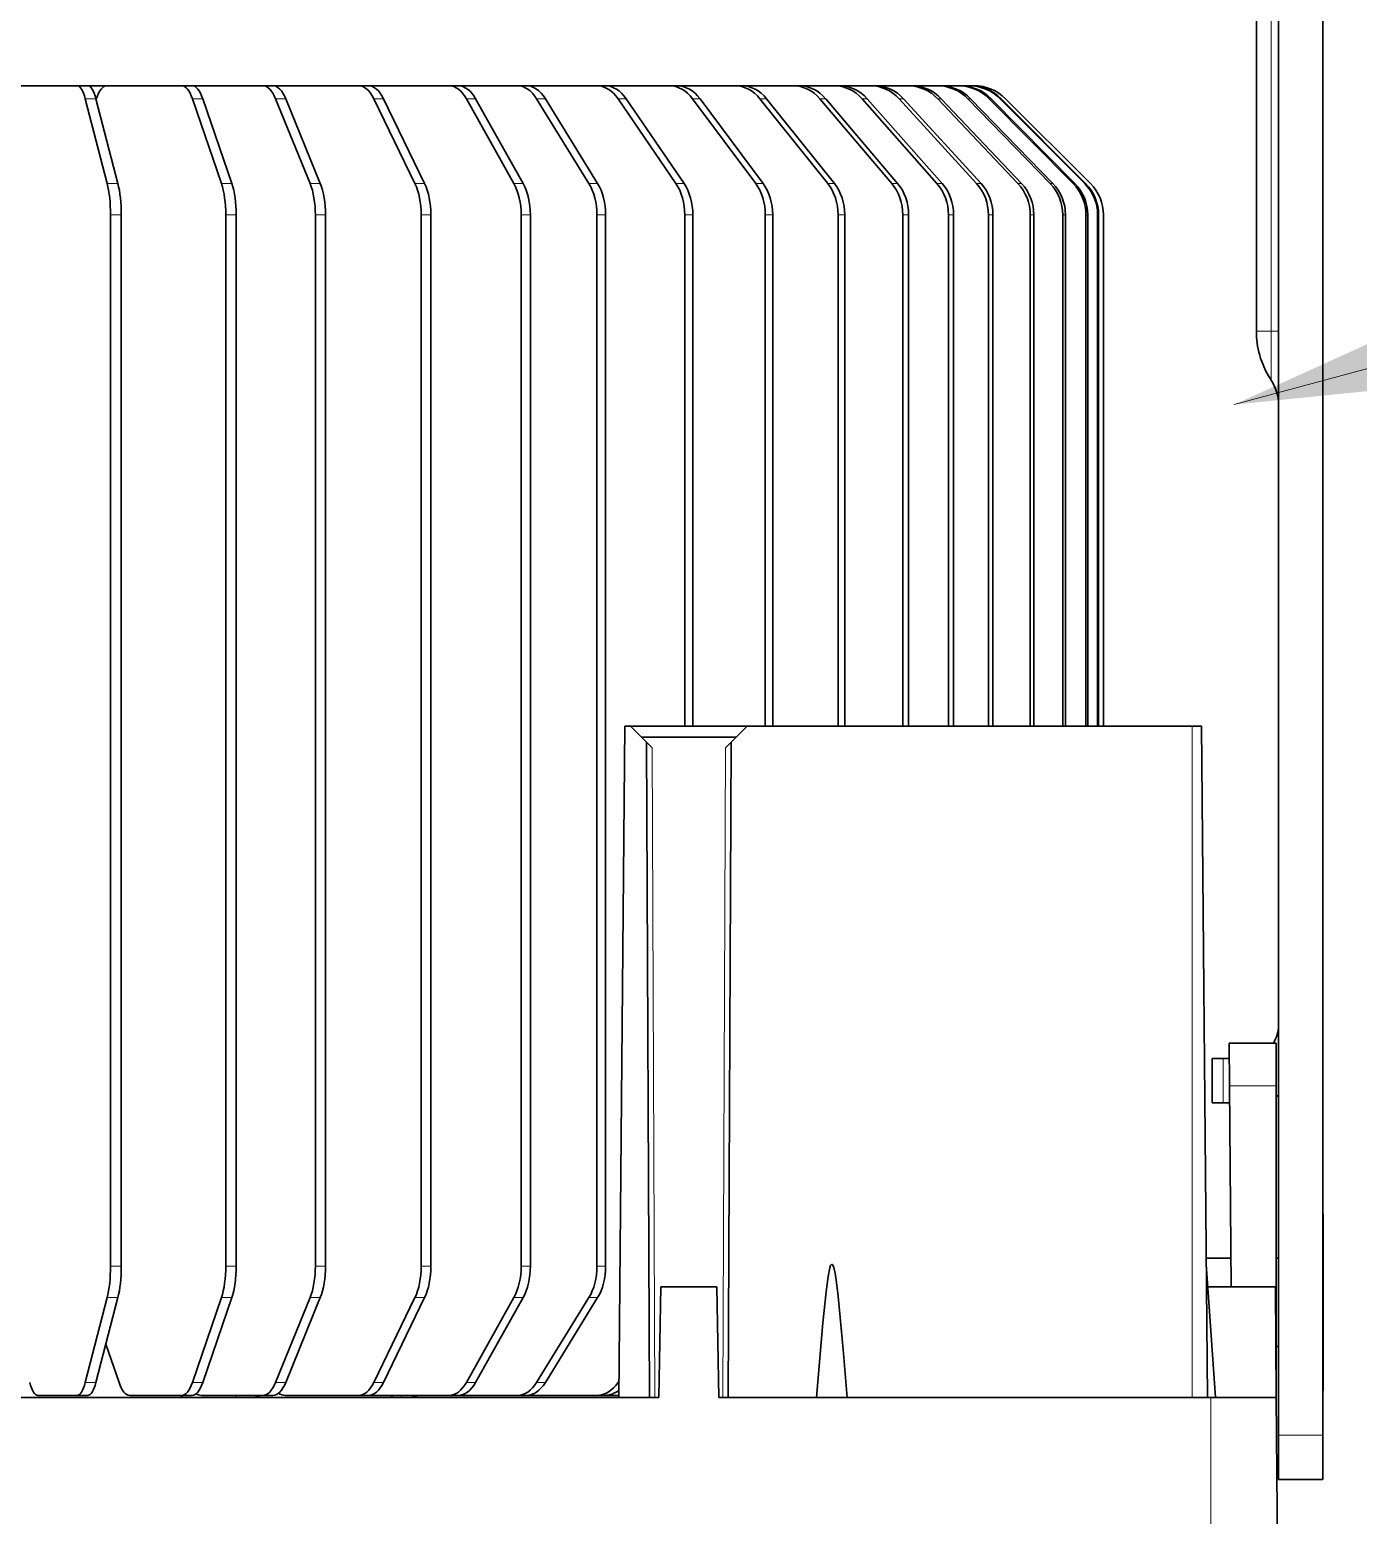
# Model space of a CAD drawing. Header units: inches. Extents: x -12478 to 399182, y -23212 to 525552.
# Drawn here: x 17660.2 to 17720.1, y -5706.5 to -5639.5 of the extents above; entities that cross this region are included whole.
import ezdxf

# ---------------------------------------------------------------- set-up
doc = ezdxf.new("R2010")
doc.units = ezdxf.units.IN
doc.header["$LTSCALE"] = 1000
doc.header["$MEASUREMENT"] = 0
doc.layers.add('CQ Light Elevation', color=4, linetype='Continuous')
doc.layers.add('CQ Lighting', color=5, linetype='Continuous', lineweight=0)
doc.layers.add('ID-NOTES', color=3, linetype='Continuous', lineweight=0)
doc.styles.add('ZZ-Dim All', font='romans.shx', dxfattribs={"width": 0.8})
doc.dimstyles.new('DIM 0200', dxfattribs={"dimscale": 200, "dimtxt": 1, "dimasz": 0.8, "dimexe": 0.5, "dimexo": 1, "dimgap": 0.4, "dimtad": 1, "dimdec": 0, "dimrnd": 10, "dimdsep": 46, "dimtxsty": 'ZZ-Dim All', "dimblk1": 'ARCHTICK', "dimblk2": 'ARCHTICK', "dimsah": 1, "dimcen": 1, "dimdle": 0.5, "dimclrd": 256, "dimclre": 256, "dimclrt": 256, "dimadec": 0, "dimazin": 2, "dimtfac": 1, "dimtdec": 0, "dimtix": 1, "dimtmove": 2, "dimatfit": 2, "dimfxl": 1, "dimfxlon": 1, "dimtolj": 1, "dimtzin": 0, "dimlwd": -1, "dimlwe": -1, "dimarcsym": 0})

# ---------------------------------------------------------------- blocks, each defined once
blk = doc.blocks.new('T.HC0E0.HQ12 side 2')
at = {"layer": 'CQ Lighting', "color": 1, "lineweight": 35}
for p, q in [((441923.405, 518956.297), (441923.405, 518875.918)), ((441925.405, 518956.297), (441925.405, 518875.918)), ((441926.405, 518925.746), (441926.405, 518956.297)), ((441933.305, 518930.99), (441933.305, 518907.918)), ((441933.522, 518930.99), (441933.522, 518907.918)), ((441933.566, 518907.918), (441933.566, 518930.99)), ((441934.014, 518930.99), (441934.014, 518907.918)), ((441934.092, 518907.918), (441934.092, 518930.99)), ((441935.013, 518930.99), (441935.013, 518907.918)), ((441935.134, 518907.918), (441935.134, 518930.99)), ((441936.442, 518930.99), (441936.442, 518907.918)), ((441936.604, 518907.918), (441936.604, 518930.99)), ((441938.286, 518930.99), (441938.286, 518907.918)), ((441938.49, 518907.918), (441938.49, 518930.99)), ((441940.06, 518930.99), (441940.06, 518907.918)), ((441940.294, 518907.918), (441940.294, 518930.99)), ((441942.089, 518930.99), (441942.089, 518907.918)), ((441942.354, 518907.918), (441942.354, 518930.99)), ((441944.969, 518930.99), (441944.969, 518907.918)), ((441945.27, 518907.918), (441945.27, 518930.99)), ((441948.22, 518930.99), (441948.22, 518907.918)), ((441948.555, 518907.918), (441948.555, 518930.99)), ((441951.822, 518930.99), (441951.822, 518907.918)), ((441952.188, 518907.918), (441952.188, 518930.99)), ((441955.758, 518930.99), (441955.758, 518883.546)), ((441956.152, 518883.546), (441956.152, 518930.99)), ((441959.154, 518930.99), (441959.154, 518883.546)), ((441959.569, 518883.546), (441959.569, 518930.99)), ((441963.639, 518930.99), (441963.639, 518883.546)), ((441964.076, 518883.546), (441964.076, 518930.99)), ((441968.394, 518930.99), (441968.394, 518883.546)), ((441968.851, 518883.546), (441968.851, 518930.99)), ((441972.422, 518930.99), (441972.422, 518883.546)), ((441972.892, 518883.546), (441972.892, 518930.99)), ((441977.608, 518930.99), (441977.608, 518883.546)), ((441978.091, 518883.546), (441978.091, 518930.99)), ((441928.881, 518907.918), (441928.616, 518877.618)), ((441929.305, 518907.918), (441949.368, 518907.918)), ((441954.892, 518907.918), (441955.156, 518877.618)), ((441950.225, 518877.618), (441950.096, 518907.19)), ((441953.784, 518877.618), (441953.913, 518907.19)), ((441925.505, 518877.618), (441925.004, 518820.205)), ((441950.655, 518877.618), (441928.455, 518877.618)), ((441983.839, 518877.618), (441953.355, 518877.618))]:
    blk.add_line(p, q, dxfattribs=at)
at = {"layer": 'CQ Lighting', "color": 1, "lineweight": 13}
for p, q in [((441925.738, 518956.297), (441925.738, 518925.746)), ((441929.305, 518907.918), (441929.305, 518877.618)), ((441950.475, 518877.618), (441950.347, 518906.939)), ((441953.534, 518877.618), (441953.662, 518906.939)), ((441928.455, 518877.618), (441928.455, 518820.205))]:
    blk.add_line(p, q, dxfattribs=at)
at = {"layer": 'CQ Lighting', "color": 1, "lineweight": 35, "ltscale": 0.004884}
blk.add_line((441939.329, 518936.818), (441939.133, 518936.818), dxfattribs=at)
at = {"layer": 'CQ Lighting', "color": 1, "lineweight": 35, "ltscale": 0.001089}
blk.add_line((441939.329, 518936.818), (441939.372, 518936.818), dxfattribs=at)
at = {"layer": 'CQ Lighting', "color": 1, "lineweight": 35, "ltscale": 0.009959}
blk.add_line((441939.77, 518936.818), (441939.372, 518936.818), dxfattribs=at)
at = {"layer": 'CQ Lighting', "color": 1, "lineweight": 35, "ltscale": 0.001956}
blk.add_line((441939.77, 518936.818), (441939.849, 518936.818), dxfattribs=at)
at = {"layer": 'CQ Lighting', "color": 1, "lineweight": 35, "ltscale": 0.020502}
blk.add_line((441940.669, 518936.818), (441939.849, 518936.818), dxfattribs=at)
at = {"layer": 'CQ Lighting', "color": 1, "lineweight": 35, "ltscale": 0.003023}
blk.add_line((441940.669, 518936.818), (441940.79, 518936.818), dxfattribs=at)
at = {"layer": 'CQ Lighting', "color": 1, "lineweight": 35, "ltscale": 0.029071}
blk.add_line((441941.953, 518936.818), (441940.79, 518936.818), dxfattribs=at)
at = {"layer": 'CQ Lighting', "color": 1, "lineweight": 35, "ltscale": 0.00407}
blk.add_line((441941.953, 518936.818), (441942.115, 518936.818), dxfattribs=at)
at = {"layer": 'CQ Lighting', "color": 1, "lineweight": 35, "ltscale": 0.037387}
blk.add_line((441943.611, 518936.818), (441942.115, 518936.818), dxfattribs=at)
at = {"layer": 'CQ Lighting', "color": 1, "lineweight": 35, "ltscale": 0.005084}
blk.add_line((441943.611, 518936.818), (441943.814, 518936.818), dxfattribs=at)
at = {"layer": 'CQ Lighting', "color": 1, "lineweight": 35, "ltscale": 0.034724}
blk.add_line((441945.203, 518936.818), (441943.814, 518936.818), dxfattribs=at)
at = {"layer": 'CQ Lighting', "color": 1, "lineweight": 35, "ltscale": 0.005869}
blk.add_line((441945.206, 518936.818), (441945.441, 518936.818), dxfattribs=at)
at = {"layer": 'CQ Lighting', "color": 1, "lineweight": 35, "ltscale": 0.039717}
blk.add_line((441947.029, 518936.818), (441945.441, 518936.818), dxfattribs=at)
at = {"layer": 'CQ Lighting', "color": 1, "lineweight": 35, "ltscale": 0.006624}
blk.add_line((441947.032, 518936.818), (441947.297, 518936.818), dxfattribs=at)
at = {"layer": 'CQ Lighting', "color": 1, "lineweight": 35, "ltscale": 0.058122}
blk.add_line((441949.622, 518936.818), (441947.297, 518936.818), dxfattribs=at)
at = {"layer": 'CQ Lighting', "color": 1, "lineweight": 35, "ltscale": 0.007523}
blk.add_line((441949.624, 518936.818), (441949.925, 518936.818), dxfattribs=at)
at = {"layer": 'CQ Lighting', "color": 1, "lineweight": 35, "ltscale": 0.065599}
blk.add_line((441952.549, 518936.818), (441949.925, 518936.818), dxfattribs=at)
at = {"layer": 'CQ Lighting', "color": 1, "lineweight": 35, "ltscale": 0.008363}
blk.add_line((441952.551, 518936.818), (441952.886, 518936.818), dxfattribs=at)
at = {"layer": 'CQ Lighting', "color": 1, "lineweight": 35, "ltscale": 0.072729}
blk.add_line((441955.795, 518936.818), (441952.886, 518936.818), dxfattribs=at)
at = {"layer": 'CQ Lighting', "color": 1, "lineweight": 35, "ltscale": 0.009142}
for p, q in [((441955.797, 518936.818), (441956.163, 518936.818)), ((441956.163, 518877.718), (441955.797, 518877.718))]:
    blk.add_line(p, q, dxfattribs=at)
at = {"layer": 'CQ Lighting', "color": 1, "lineweight": 35, "ltscale": 0.079536}
blk.add_line((441959.344, 518936.818), (441956.163, 518936.818), dxfattribs=at)
at = {"layer": 'CQ Lighting', "color": 1, "lineweight": 35, "ltscale": 0.009851}
for p, q in [((441959.346, 518936.818), (441959.74, 518936.818)), ((441959.74, 518877.718), (441959.346, 518877.718))]:
    blk.add_line(p, q, dxfattribs=at)
at = {"layer": 'CQ Lighting', "color": 1, "lineweight": 35, "ltscale": 0.066806}
blk.add_line((441962.412, 518936.818), (441959.74, 518936.818), dxfattribs=at)
at = {"layer": 'CQ Lighting', "color": 1, "lineweight": 35, "ltscale": 0.010362}
for p, q in [((441962.413, 518936.818), (441962.828, 518936.818)), ((441962.828, 518877.718), (441962.413, 518877.718))]:
    blk.add_line(p, q, dxfattribs=at)
at = {"layer": 'CQ Lighting', "color": 1, "lineweight": 35, "ltscale": 0.090892}
blk.add_line((441966.464, 518936.818), (441962.828, 518936.818), dxfattribs=at)
at = {"layer": 'CQ Lighting', "color": 1, "lineweight": 35, "ltscale": 0.010933}
for p, q in [((441966.465, 518936.818), (441966.902, 518936.818)), ((441966.902, 518877.718), (441966.465, 518877.718))]:
    blk.add_line(p, q, dxfattribs=at)
at = {"layer": 'CQ Lighting', "color": 1, "lineweight": 35, "ltscale": 0.096559}
blk.add_line((441970.764, 518936.818), (441966.902, 518936.818), dxfattribs=at)
at = {"layer": 'CQ Lighting', "color": 1, "lineweight": 35, "ltscale": 0.01142}
for p, q in [((441970.765, 518936.818), (441971.222, 518936.818)), ((441971.222, 518877.718), (441970.765, 518877.718))]:
    blk.add_line(p, q, dxfattribs=at)
at = {"layer": 'CQ Lighting', "color": 1, "lineweight": 35, "ltscale": 0.07982}
blk.add_line((441974.415, 518936.818), (441971.222, 518936.818), dxfattribs=at)
at = {"layer": 'CQ Lighting', "color": 1, "lineweight": 35, "ltscale": 0.011746}
for p, q in [((441974.415, 518936.818), (441974.885, 518936.818)), ((441974.885, 518877.718), (441974.415, 518877.718))]:
    blk.add_line(p, q, dxfattribs=at)
at = {"layer": 'CQ Lighting', "color": 1, "lineweight": 35, "ltscale": 0.084164}
blk.add_line((441978.252, 518936.818), (441974.885, 518936.818), dxfattribs=at)
at = {"layer": 'CQ Lighting', "color": 1, "lineweight": 35, "ltscale": 0.021606}
blk.add_line((441979.116, 518936.818), (441978.252, 518936.818), dxfattribs=at)
at = {"layer": 'CQ Lighting', "color": 1, "lineweight": 35, "ltscale": 0.012074}
for p, q in [((441979.116, 518936.818), (441979.599, 518936.818)), ((441979.599, 518877.718), (441979.116, 518877.718))]:
    blk.add_line(p, q, dxfattribs=at)
at = {"layer": 'CQ Lighting', "color": 1, "lineweight": 35, "ltscale": 0.06369}
blk.add_line((441982.147, 518936.818), (441979.599, 518936.818), dxfattribs=at)
at = {"layer": 'CQ Lighting', "color": 1, "lineweight": 35, "ltscale": 0.135354}
blk.add_line((441937.719, 518936.232), (441933.891, 518932.404), dxfattribs=at)
at = {"layer": 'CQ Lighting', "color": 1, "lineweight": 35, "ltscale": 0.135098}
for p, q in [((441937.92, 518936.232), (441934.106, 518932.404)), ((441937.963, 518936.232), (441934.149, 518932.404))]:
    blk.add_line(p, q, dxfattribs=at)
at = {"layer": 'CQ Lighting', "color": 1, "lineweight": 35, "ltscale": 0.134525}
for p, q in [((441938.374, 518936.232), (441934.592, 518932.404)), ((441938.452, 518936.232), (441934.671, 518932.404))]:
    blk.add_line(p, q, dxfattribs=at)
at = {"layer": 'CQ Lighting', "color": 1, "lineweight": 35, "ltscale": 0.133359}
blk.add_line((441939.297, 518936.232), (441935.582, 518932.404), dxfattribs=at)
at = {"layer": 'CQ Lighting', "color": 1, "lineweight": 35, "ltscale": 0.13336}
blk.add_line((441939.418, 518936.232), (441935.703, 518932.404), dxfattribs=at)
at = {"layer": 'CQ Lighting', "color": 1, "lineweight": 35, "ltscale": 0.13172}
for p, q in [((441940.615, 518936.232), (441936.996, 518932.404)), ((441940.778, 518936.232), (441937.158, 518932.404))]:
    blk.add_line(p, q, dxfattribs=at)
at = {"layer": 'CQ Lighting', "color": 1, "lineweight": 13, "ltscale": 0.001089}
for p, q in [((441937.92, 518936.232), (441937.963, 518936.232)), ((441934.106, 518932.404), (441934.149, 518932.404)), ((441933.522, 518930.99), (441933.566, 518930.99))]:
    blk.add_line(p, q, dxfattribs=at)
at = {"layer": 'CQ Lighting', "color": 1, "lineweight": 13, "ltscale": 0.001956}
for p, q in [((441938.374, 518936.232), (441938.452, 518936.232)), ((441934.592, 518932.404), (441934.671, 518932.404)), ((441934.014, 518930.99), (441934.092, 518930.99))]:
    blk.add_line(p, q, dxfattribs=at)
at = {"layer": 'CQ Lighting', "color": 1, "lineweight": 35, "ltscale": 0.129636}
for p, q in [((441942.319, 518936.232), (441938.821, 518932.404)), ((441942.522, 518936.232), (441939.025, 518932.404))]:
    blk.add_line(p, q, dxfattribs=at)
at = {"layer": 'CQ Lighting', "color": 1, "lineweight": 13, "ltscale": 0.003024}
for p, q in [((441939.297, 518936.232), (441939.418, 518936.232)), ((441935.013, 518930.99), (441935.134, 518930.99))]:
    blk.add_line(p, q, dxfattribs=at)
at = {"layer": 'CQ Lighting', "color": 1, "lineweight": 35, "ltscale": 0.12768}
for p, q in [((441943.957, 518936.232), (441940.577, 518932.404)), ((441944.192, 518936.232), (441940.812, 518932.404))]:
    blk.add_line(p, q, dxfattribs=at)
at = {"layer": 'CQ Lighting', "color": 1, "lineweight": 13, "ltscale": 0.00407}
for p, q in [((441940.615, 518936.232), (441940.778, 518936.232)), ((441936.996, 518932.404), (441937.158, 518932.404)), ((441936.442, 518930.99), (441936.604, 518930.99))]:
    blk.add_line(p, q, dxfattribs=at)
at = {"layer": 'CQ Lighting', "color": 1, "lineweight": 13, "ltscale": 0.005084}
for p, q in [((441942.319, 518936.232), (441942.522, 518936.232)), ((441938.821, 518932.404), (441939.025, 518932.404)), ((441938.286, 518930.99), (441938.49, 518930.99))]:
    blk.add_line(p, q, dxfattribs=at)
at = {"layer": 'CQ Lighting', "color": 1, "lineweight": 35, "ltscale": 0.125494}
for p, q in [((441945.832, 518936.232), (441942.586, 518932.404)), ((441946.097, 518936.232), (441942.851, 518932.404))]:
    blk.add_line(p, q, dxfattribs=at)
at = {"layer": 'CQ Lighting', "color": 1, "lineweight": 13, "ltscale": 0.005869}
for p, q in [((441943.957, 518936.232), (441944.192, 518936.232)), ((441940.577, 518932.404), (441940.812, 518932.404)), ((441940.06, 518930.99), (441940.294, 518930.99))]:
    blk.add_line(p, q, dxfattribs=at)
at = {"layer": 'CQ Lighting', "color": 1, "lineweight": 35, "ltscale": 0.122489}
for p, q in [((441948.495, 518936.232), (441945.437, 518932.404)), ((441948.796, 518936.232), (441945.738, 518932.404))]:
    blk.add_line(p, q, dxfattribs=at)
at = {"layer": 'CQ Lighting', "color": 1, "lineweight": 13, "ltscale": 0.006624}
for p, q in [((441945.832, 518936.232), (441946.097, 518936.232)), ((441942.586, 518932.404), (441942.851, 518932.404)), ((441942.089, 518930.99), (441942.354, 518930.99))]:
    blk.add_line(p, q, dxfattribs=at)
at = {"layer": 'CQ Lighting', "color": 1, "lineweight": 13, "ltscale": 0.007523}
for p, q in [((441948.495, 518936.232), (441948.796, 518936.232)), ((441945.437, 518932.404), (441945.738, 518932.404)), ((441944.969, 518930.99), (441945.27, 518930.99))]:
    blk.add_line(p, q, dxfattribs=at)
at = {"layer": 'CQ Lighting', "color": 1, "lineweight": 35, "ltscale": 0.119246}
for p, q in [((441951.5, 518936.232), (441948.655, 518932.404)), ((441951.835, 518936.232), (441948.99, 518932.404))]:
    blk.add_line(p, q, dxfattribs=at)
at = {"layer": 'CQ Lighting', "color": 1, "lineweight": 13, "ltscale": 0.008365}
for p, q in [((441951.5, 518936.232), (441951.835, 518936.232)), ((441948.655, 518932.404), (441948.99, 518932.404))]:
    blk.add_line(p, q, dxfattribs=at)
at = {"layer": 'CQ Lighting', "color": 1, "lineweight": 35, "ltscale": 0.11585}
blk.add_line((441954.833, 518936.232), (441952.222, 518932.404), dxfattribs=at)
at = {"layer": 'CQ Lighting', "color": 1, "lineweight": 35, "ltscale": 0.115851}
blk.add_line((441955.198, 518936.232), (441952.587, 518932.404), dxfattribs=at)
at = {"layer": 'CQ Lighting', "color": 1, "lineweight": 13, "ltscale": 0.009143}
blk.add_line((441954.833, 518936.232), (441955.198, 518936.232), dxfattribs=at)
at = {"layer": 'CQ Lighting', "color": 1, "lineweight": 35, "ltscale": 0.112395}
for p, q in [((441958.475, 518936.232), (441956.118, 518932.404)), ((441958.475, 518878.304), (441956.118, 518882.132))]:
    blk.add_line(p, q, dxfattribs=at)
at = {"layer": 'CQ Lighting', "color": 1, "lineweight": 35, "ltscale": 0.112396}
for p, q in [((441958.869, 518936.232), (441956.512, 518932.404)), ((441958.869, 518878.304), (441956.512, 518882.132))]:
    blk.add_line(p, q, dxfattribs=at)
at = {"layer": 'CQ Lighting', "color": 1, "lineweight": 13, "ltscale": 0.009851}
for p, q in [((441958.475, 518936.232), (441958.869, 518936.232)), ((441955.758, 518930.99), (441956.152, 518930.99)), ((441956.152, 518883.546), (441955.758, 518883.546)), ((441958.869, 518878.304), (441958.475, 518878.304))]:
    blk.add_line(p, q, dxfattribs=at)
at = {"layer": 'CQ Lighting', "color": 1, "lineweight": 35, "ltscale": 0.109659}
for p, q in [((441961.623, 518936.232), (441959.482, 518932.404)), ((441961.623, 518878.304), (441959.482, 518882.132))]:
    blk.add_line(p, q, dxfattribs=at)
at = {"layer": 'CQ Lighting', "color": 1, "lineweight": 35, "ltscale": 0.109658}
for p, q in [((441962.037, 518936.232), (441959.896, 518932.404)), ((441962.037, 518878.304), (441959.896, 518882.132))]:
    blk.add_line(p, q, dxfattribs=at)
at = {"layer": 'CQ Lighting', "color": 1, "lineweight": 13, "ltscale": 0.010362}
for p, q in [((441961.623, 518936.232), (441962.037, 518936.232)), ((441962.037, 518878.304), (441961.623, 518878.304))]:
    blk.add_line(p, q, dxfattribs=at)
at = {"layer": 'CQ Lighting', "color": 1, "lineweight": 35, "ltscale": 0.106366}
for p, q in [((441965.779, 518936.232), (441963.923, 518932.404)), ((441966.216, 518936.232), (441964.36, 518932.404)), ((441965.779, 518878.304), (441963.923, 518882.132)), ((441966.216, 518878.304), (441964.36, 518882.132))]:
    blk.add_line(p, q, dxfattribs=at)
at = {"layer": 'CQ Lighting', "color": 1, "lineweight": 13, "ltscale": 0.010933}
for p, q in [((441965.779, 518936.232), (441966.216, 518936.232)), ((441963.923, 518932.404), (441964.36, 518932.404)), ((441963.639, 518930.99), (441964.076, 518930.99)), ((441964.076, 518883.546), (441963.639, 518883.546)), ((441964.36, 518882.132), (441963.923, 518882.132)), ((441966.216, 518878.304), (441965.779, 518878.304))]:
    blk.add_line(p, q, dxfattribs=at)
at = {"layer": 'CQ Lighting', "color": 1, "lineweight": 35, "ltscale": 0.103325}
for p, q in [((441970.19, 518936.232), (441968.633, 518932.404)), ((441970.647, 518936.232), (441969.089, 518932.404)), ((441970.19, 518878.304), (441968.633, 518882.132)), ((441970.647, 518878.304), (441969.089, 518882.132))]:
    blk.add_line(p, q, dxfattribs=at)
at = {"layer": 'CQ Lighting', "color": 1, "lineweight": 13, "ltscale": 0.01142}
for p, q in [((441970.19, 518936.232), (441970.647, 518936.232)), ((441968.633, 518932.404), (441969.089, 518932.404)), ((441968.394, 518930.99), (441968.851, 518930.99)), ((441968.851, 518883.546), (441968.394, 518883.546)), ((441969.089, 518882.132), (441968.633, 518882.132)), ((441970.647, 518878.304), (441970.19, 518878.304))]:
    blk.add_line(p, q, dxfattribs=at)
at = {"layer": 'CQ Lighting', "color": 1, "lineweight": 35, "ltscale": 0.101154}
for p, q in [((441973.931, 518936.232), (441972.622, 518932.404)), ((441974.401, 518936.232), (441973.092, 518932.404)), ((441973.931, 518878.304), (441972.622, 518882.132)), ((441974.401, 518878.304), (441973.092, 518882.132))]:
    blk.add_line(p, q, dxfattribs=at)
at = {"layer": 'CQ Lighting', "color": 1, "lineweight": 13, "ltscale": 0.011746}
for p, q in [((441973.931, 518936.232), (441974.401, 518936.232)), ((441972.622, 518932.404), (441973.092, 518932.404)), ((441972.422, 518930.99), (441972.892, 518930.99)), ((441972.892, 518883.546), (441972.422, 518883.546)), ((441973.092, 518882.132), (441972.622, 518882.132)), ((441974.401, 518878.304), (441973.931, 518878.304))]:
    blk.add_line(p, q, dxfattribs=at)
at = {"layer": 'CQ Lighting', "color": 1, "lineweight": 35, "ltscale": 0.098864}
for p, q in [((441978.75, 518936.232), (441977.759, 518932.404)), ((441979.233, 518936.232), (441978.242, 518932.404)), ((441978.75, 518878.304), (441977.759, 518882.132)), ((441979.233, 518878.304), (441978.242, 518882.132))]:
    blk.add_line(p, q, dxfattribs=at)
at = {"layer": 'CQ Lighting', "color": 1, "lineweight": 35, "ltscale": 0.000658}
blk.add_line((441978.744, 518936.207), (441978.735, 518936.232), dxfattribs=at)
at = {"layer": 'CQ Lighting', "color": 1, "lineweight": 13, "ltscale": 0.012074}
for p, q in [((441978.75, 518936.232), (441979.233, 518936.232)), ((441977.759, 518932.404), (441978.242, 518932.404)), ((441977.608, 518930.99), (441978.091, 518930.99)), ((441978.091, 518883.546), (441977.608, 518883.546)), ((441978.242, 518882.132), (441977.759, 518882.132)), ((441979.233, 518878.304), (441978.75, 518878.304))]:
    blk.add_line(p, q, dxfattribs=at)
at = {"layer": 'CQ Lighting', "color": 1, "lineweight": 13, "ltscale": 0.003023}
blk.add_line((441935.582, 518932.404), (441935.703, 518932.404), dxfattribs=at)
at = {"layer": 'CQ Lighting', "color": 1, "lineweight": 13, "ltscale": 0.009142}
for p, q in [((441952.222, 518932.404), (441952.587, 518932.404)), ((441951.822, 518930.99), (441952.188, 518930.99))]:
    blk.add_line(p, q, dxfattribs=at)
at = {"layer": 'CQ Lighting', "color": 1, "lineweight": 13, "ltscale": 0.00985}
for p, q in [((441956.118, 518932.404), (441956.512, 518932.404)), ((441956.512, 518882.132), (441956.118, 518882.132))]:
    blk.add_line(p, q, dxfattribs=at)
at = {"layer": 'CQ Lighting', "color": 1, "lineweight": 13, "ltscale": 0.010364}
for p, q in [((441959.482, 518932.404), (441959.896, 518932.404)), ((441959.154, 518930.99), (441959.569, 518930.99)), ((441959.569, 518883.546), (441959.154, 518883.546)), ((441959.896, 518882.132), (441959.482, 518882.132))]:
    blk.add_line(p, q, dxfattribs=at)
at = {"layer": 'CQ Lighting', "color": 1, "lineweight": 13, "ltscale": 0.008363}
blk.add_line((441948.22, 518930.99), (441948.555, 518930.99), dxfattribs=at)
at = {"layer": 'CQ Lighting', "color": 1, "lineweight": 13, "ltscale": 0.008334}
blk.add_line((441925.405, 518925.746), (441925.738, 518925.746), dxfattribs=at)
at = {"layer": 'CQ Lighting', "color": 1, "lineweight": 13, "ltscale": 0.016666}
blk.add_line((441926.405, 518925.746), (441925.738, 518925.746), dxfattribs=at)
at = {"layer": 'CQ Lighting', "color": 1, "lineweight": 13, "ltscale": 0.055277}
blk.add_line((441925.738, 518923.535), (441925.738, 518925.746), dxfattribs=at)
at = {"layer": 'CQ Lighting', "color": 1, "lineweight": 35, "ltscale": 0.0106}
blk.add_line((441929.305, 518907.918), (441928.881, 518907.918), dxfattribs=at)
at = {"layer": 'CQ Lighting', "color": 1, "lineweight": 35, "ltscale": 0.025749}
for p, q in [((441949.368, 518907.918), (441950.096, 518907.19)), ((441954.642, 518907.918), (441953.913, 518907.19))]:
    blk.add_line(p, q, dxfattribs=at)
at = {"layer": 'CQ Lighting', "color": 1, "lineweight": 35, "ltscale": 0.13185}
blk.add_line((441954.642, 518907.918), (441949.368, 518907.918), dxfattribs=at)
at = {"layer": 'CQ Lighting', "color": 1, "lineweight": 35, "ltscale": 0.006256}
blk.add_line((441954.642, 518907.918), (441954.892, 518907.918), dxfattribs=at)
at = {"layer": 'CQ Lighting', "color": 1, "lineweight": 35, "ltscale": 0.106851}
blk.add_line((441949.868, 518907.418), (441954.142, 518907.418), dxfattribs=at)
at = {"layer": 'CQ Lighting', "color": 1, "lineweight": 35, "ltscale": 0.008878}
for p, q in [((441950.096, 518907.19), (441950.347, 518906.939)), ((441953.913, 518907.19), (441953.662, 518906.939))]:
    blk.add_line(p, q, dxfattribs=at)
at = {"layer": 'CQ Lighting', "color": 1, "lineweight": 35, "ltscale": 0.053267}
blk.add_line((441925.505, 518893.618), (441927.635, 518893.618), dxfattribs=at)
at = {"layer": 'CQ Lighting', "color": 1, "lineweight": 35, "ltscale": 0.048255}
blk.add_line((441925.505, 518891.688), (441925.505, 518893.618), dxfattribs=at)
at = {"layer": 'CQ Lighting', "color": 1, "lineweight": 35, "ltscale": 0.048257}
blk.add_line((441927.635, 518893.618), (441927.619, 518891.688), dxfattribs=at)
at = {"layer": 'CQ Lighting', "color": 1, "lineweight": 35, "ltscale": 0.006885}
blk.add_line((441927.905, 518892.918), (441927.629, 518892.918), dxfattribs=at)
at = {"layer": 'CQ Lighting', "color": 1, "lineweight": 35, "ltscale": 0.0125}
for p, q in [((441927.905, 518892.918), (441928.405, 518892.918)), ((441927.905, 518890.918), (441928.405, 518890.918))]:
    blk.add_line(p, q, dxfattribs=at)
at = {"layer": 'CQ Lighting', "color": 1, "lineweight": 13, "ltscale": 0.05}
for p, q in [((441927.905, 518892.918), (441927.905, 518890.918)), ((441925.405, 518875.918), (441923.405, 518875.918))]:
    blk.add_line(p, q, dxfattribs=at)
at = {"layer": 'CQ Lighting', "color": 1, "lineweight": 35, "ltscale": 0.05}
for p, q in [((441928.405, 518892.918), (441928.405, 518890.918)), ((441923.405, 518873.918), (441923.405, 518875.918)), ((441925.405, 518873.918), (441925.405, 518875.918)), ((441925.405, 518873.918), (441923.405, 518873.918))]:
    blk.add_line(p, q, dxfattribs=at)
at = {"layer": 'CQ Lighting', "color": 1, "lineweight": 13, "ltscale": 0.052846}
blk.add_line((441925.505, 518891.688), (441927.619, 518891.688), dxfattribs=at)
at = {"layer": 'CQ Lighting', "color": 1, "lineweight": 35, "ltscale": 0.30349}
blk.add_line((441925.505, 518891.688), (441925.505, 518879.548), dxfattribs=at)
at = {"layer": 'CQ Lighting', "color": 1, "lineweight": 35, "ltscale": 0.226753}
blk.add_line((441927.619, 518891.688), (441927.539, 518882.618), dxfattribs=at)
at = {"layer": 'CQ Lighting', "color": 1, "lineweight": 35, "ltscale": 0.007321}
blk.add_line((441927.612, 518890.918), (441927.905, 518890.918), dxfattribs=at)
at = {"layer": 'CQ Lighting', "color": 1, "lineweight": 35, "ltscale": 0.187758}
blk.add_line((441923.393, 518885.918), (441923.393, 518878.408), dxfattribs=at)
at = {"layer": 'CQ Lighting', "color": 1, "lineweight": 35, "ltscale": 0.000282}
for p, q in [((441923.405, 518885.918), (441923.393, 518885.918)), ((441923.405, 518877.918), (441923.393, 518877.918))]:
    blk.add_line(p, q, dxfattribs=at)
at = {"layer": 'CQ Lighting', "color": 1, "lineweight": 35, "ltscale": 0.002501}
for p, q in [((441925.505, 518883.918), (441925.405, 518883.918)), ((441925.505, 518879.918), (441925.405, 518879.918))]:
    blk.add_line(p, q, dxfattribs=at)
at = {"layer": 'CQ Lighting', "color": 1, "lineweight": 35, "ltscale": 0.028011}
blk.add_line((441928.671, 518883.918), (441927.551, 518883.918), dxfattribs=at)
at = {"layer": 'CQ Lighting', "color": 1, "lineweight": 35, "ltscale": 0.150785}
blk.add_line((441928.669, 518883.635), (441928.248, 518877.618), dxfattribs=at)
at = {"layer": 'CQ Lighting', "color": 1, "lineweight": 35, "ltscale": 0.125005}
blk.add_line((441925.505, 518877.618), (441925.548, 518882.618), dxfattribs=at)
at = {"layer": 'CQ Lighting', "color": 1, "lineweight": 35, "ltscale": 0.076233}
blk.add_line((441925.548, 518882.618), (441928.598, 518882.618), dxfattribs=at)
at = {"layer": 'CQ Lighting', "color": 1, "lineweight": 35, "ltscale": 0.125019}
for p, q in [((441950.655, 518877.618), (441950.742, 518882.618)), ((441953.355, 518877.618), (441953.267, 518882.618))]:
    blk.add_line(p, q, dxfattribs=at)
at = {"layer": 'CQ Lighting', "color": 1, "lineweight": 35, "ltscale": 0.063136}
blk.add_line((441950.742, 518882.618), (441953.267, 518882.618), dxfattribs=at)
at = {"layer": 'CQ Lighting', "color": 1, "lineweight": 13, "ltscale": 0.00042}
blk.add_line((441925.505, 518879.548), (441925.522, 518879.548), dxfattribs=at)
at = {"layer": 'CQ Lighting', "color": 1, "lineweight": 35, "ltscale": 0.048248}
blk.add_line((441925.505, 518877.618), (441925.505, 518879.548), dxfattribs=at)
at = {"layer": 'CQ Lighting', "color": 1, "lineweight": 35, "ltscale": 0.045779}
blk.add_line((441978.302, 518880.036), (441977.709, 518878.304), dxfattribs=at)
at = {"layer": 'CQ Lighting', "color": 1, "lineweight": 35, "ltscale": 0.012242}
blk.add_line((441923.393, 518878.408), (441923.393, 518877.918), dxfattribs=at)
at = {"layer": 'CQ Lighting', "color": 1, "lineweight": 35, "ltscale": 0.002155}
blk.add_line((441955.198, 518878.304), (441955.15, 518878.375), dxfattribs=at)
at = {"layer": 'CQ Lighting', "color": 1, "lineweight": 13, "ltscale": 0.001199}
blk.add_line((441955.198, 518878.304), (441955.15, 518878.304), dxfattribs=at)
at = {"layer": 'CQ Lighting', "color": 1, "lineweight": 35, "ltscale": 0.07375}
blk.add_line((441928.455, 518877.618), (441925.505, 518877.618), dxfattribs=at)
at = {"layer": 'CQ Lighting', "color": 1, "lineweight": 35, "ltscale": 0.070398}
blk.add_line((441957.971, 518877.718), (441955.155, 518877.718), dxfattribs=at)
at = {"layer": 'CQ Lighting', "color": 1, "lineweight": 35, "ltscale": 0.005872}
blk.add_line((441955.39, 518877.718), (441955.155, 518877.718), dxfattribs=at)
at = {"layer": 'CQ Lighting', "color": 1, "lineweight": 35, "ltscale": 0.116675}
blk.add_line((441960.83, 518877.718), (441956.163, 518877.718), dxfattribs=at)
at = {"layer": 'CQ Lighting', "color": 1, "lineweight": 35, "ltscale": 0.105327}
blk.add_line((441963.953, 518877.718), (441959.74, 518877.718), dxfattribs=at)
at = {"layer": 'CQ Lighting', "color": 1, "lineweight": 35, "ltscale": 0.095667}
blk.add_line((441966.655, 518877.718), (441962.828, 518877.718), dxfattribs=at)
at = {"layer": 'CQ Lighting', "color": 1, "lineweight": 35, "ltscale": 0.007167}
blk.add_line((441964.236, 518877.618), (441964.505, 518877.718), dxfattribs=at)
at = {"layer": 'CQ Lighting', "color": 1, "lineweight": 13, "ltscale": 0.008029}
blk.add_line((441965.559, 518877.718), (441965.254, 518877.618), dxfattribs=at)
at = {"layer": 'CQ Lighting', "color": 1, "lineweight": 35, "ltscale": 0.082941}
blk.add_line((441970.22, 518877.718), (441966.902, 518877.718), dxfattribs=at)
at = {"layer": 'CQ Lighting', "color": 1, "lineweight": 13, "ltscale": 0.013636}
blk.add_line((441971.733, 518877.618), (441971.197, 518877.718), dxfattribs=at)
at = {"layer": 'CQ Lighting', "color": 1, "lineweight": 35, "ltscale": 0.069585}
blk.add_line((441974.005, 518877.718), (441971.222, 518877.718), dxfattribs=at)
at = {"layer": 'CQ Lighting', "color": 1, "lineweight": 35, "ltscale": 0.058513}
blk.add_line((441977.225, 518877.718), (441974.885, 518877.718), dxfattribs=at)
at = {"layer": 'CQ Lighting', "color": 1, "lineweight": 35, "ltscale": 0.044278}
blk.add_line((441981.37, 518877.718), (441979.599, 518877.718), dxfattribs=at)
at = {"layer": 'CQ Lighting', "color": 1, "lineweight": 35}
blk.add_lwpolyline([(441946.241, 518877.618), (441945.959, 518880.993), (441945.817, 518882.386), (441945.723, 518883.087), (441945.645, 518883.47), (441945.608, 518883.578), (441945.585, 518883.616), (441945.569, 518883.631), (441945.549, 518883.634), (441945.538, 518883.629), (441945.528, 518883.621), (441945.509, 518883.593), (441945.47, 518883.491), (441945.411, 518883.233), (441945.347, 518882.82), (441945.27, 518882.191), (441945.045, 518879.796), (441944.869, 518877.618)], dxfattribs=at)
for centre, radius, start, end in [((441939.133, 518934.818), 2, 90, 135), ((441935.305, 518930.99), 2, 135, 180), ((441922.405, 518925.746), 4, 344.20881, 0), ((441922.405, 518925.746), 4, 326.44269, 339.90495), ((441922.405, 518925.746), 4, 339.90162, 344.20209), ((441927.405, 518922.43), 2, 146.44268, 180), ((441926.905, 518894.418), 1.5, 180, 212.23081), ((441926.905, 518894.418), 3.5, 244.62298, 246.42175)]:
    blk.add_arc(centre, radius, start, end, dxfattribs=at)
at = {"layer": 'CQ Lighting', "color": 1, "lineweight": 13}
for centre, radius, start, end in [((441965.858, 518877.348), 0.935, 156.66804, 163.19546), ((441973.746, 518876.381), 1.83, 133.05934, 137.46753), ((441970.325, 518858.999), 19.217, 75.66359, 76.92123)]:
    blk.add_arc(centre, radius, start, end, dxfattribs=at)
at = {"layer": 'CQ Lighting', "color": 1, "lineweight": 35}
for centre, major_axis, ratio, start_param, end_param in [((441939.329, 518934.818), (0, 2), 0.996195, 6.283185, 7.068583), ((441939.372, 518934.818), (0, 2), 0.996195, 6.283185, 7.068583), ((441939.77, 518934.818), (0, 2), 0.987688, 6.283185, 7.068583), ((441939.849, 518934.818), (0, 2), 0.987688, 6.283185, 7.068583), ((441940.669, 518934.818), (0, 2), 0.970296, 6.283185, 7.068583), ((441940.79, 518934.818), (0, 2), 0.970296, 6.283185, 7.068583), ((441941.953, 518934.818), (0, 2), 0.945519, 6.283185, 7.068583), ((441942.115, 518934.818), (0, 2), 0.945519, 6.283185, 7.068583), ((441943.611, 518934.818), (0, 2), 0.913545, 6.283185, 7.068583), ((441943.814, 518934.818), (0, 2), 0.913545, 6.283185, 7.068583), ((441945.206, 518934.818), (0, 2), 0.882948, 6.283185, 7.068583), ((441945.441, 518934.818), (0, 2), 0.882948, 6.283185, 7.068583), ((441947.032, 518934.818), (0, 2), 0.848048, 6.283185, 7.068583), ((441947.297, 518934.818), (0, 2), 0.848048, 6.283185, 7.068583), ((441949.624, 518934.818), (0, 2), 0.798636, 6.283185, 7.068583), ((441949.925, 518934.818), (0, 2), 0.798636, 6.283185, 7.068583), ((441952.551, 518934.818), (0, 2), 0.743145, 6.283185, 7.068583), ((441952.886, 518934.818), (0, 2), 0.743145, 6.283185, 7.068583), ((441955.797, 518934.818), (0, 2), 0.681998, 6.283185, 7.068583), ((441956.163, 518934.818), (0, 2), 0.681998, 6.283185, 7.068583), ((441959.346, 518934.818), (0, 2), 0.615661, 6.283185, 7.068583), ((441959.74, 518934.818), (0, 2), 0.615661, 6.283185, 7.068583), ((441962.413, 518934.818), (0, 2), 0.559193, 6.283185, 7.068583), ((441962.828, 518934.818), (0, 2), 0.559193, 6.283185, 7.068583), ((441966.465, 518934.818), (0, 2), 0.48481, 6.283185, 7.068583), ((441966.902, 518934.818), (0, 2), 0.48481, 6.283185, 7.068583), ((441970.765, 518934.818), (0, 2), 0.406737, 6.283185, 7.068583), ((441971.222, 518934.818), (0, 2), 0.406737, 6.283185, 7.068583), ((441974.415, 518934.818), (0, 2), 0.34202, 6.283185, 7.068583), ((441974.885, 518934.818), (0, 2), 0.34202, 6.283185, 7.068583), ((441978.252, 518934.818), (0, 2), 0.34202, 5.497787, 6.283185), ((441979.116, 518934.818), (0, 2), 0.258819, 6.283185, 7.068583), ((441979.599, 518934.818), (0, 2), 0.258819, 6.283185, 7.068583), ((441935.515, 518930.99), (0, 2), 0.996195, 0.785398, 1.570796), ((441935.558, 518930.99), (0, 2), 0.996195, 0.785398, 1.570796), ((441935.989, 518930.99), (0, 2), 0.987688, 0.785398, 1.570796), ((441936.067, 518930.99), (0, 2), 0.987688, 0.785398, 1.570796), ((441936.954, 518930.99), (0, 2), 0.970296, 0.785398, 1.570796), ((441937.075, 518930.99), (0, 2), 0.970296, 0.785398, 1.570796), ((441938.333, 518930.99), (0, 2), 0.945519, 0.785398, 1.570796), ((441938.495, 518930.99), (0, 2), 0.945519, 0.785398, 1.570796), ((441940.113, 518930.99), (0, 2), 0.913545, 0.785398, 1.570796), ((441940.317, 518930.99), (0, 2), 0.913545, 0.785398, 1.570796), ((441941.826, 518930.99), (0, 2), 0.882948, 0.785398, 1.570796), ((441942.06, 518930.99), (0, 2), 0.882948, 0.785398, 1.570796), ((441943.785, 518930.99), (0, 2), 0.848048, 0.785398, 1.570796), ((441944.05, 518930.99), (0, 2), 0.848048, 0.785398, 1.570796), ((441946.567, 518930.99), (0, 2), 0.798636, 0.785398, 1.570796), ((441946.868, 518930.99), (0, 2), 0.798636, 0.785398, 1.570796), ((441949.706, 518930.99), (0, 2), 0.743145, 0.785398, 1.570796), ((441950.041, 518930.99), (0, 2), 0.743145, 0.785398, 1.570796), ((441953.186, 518930.99), (0, 2), 0.681998, 0.785398, 1.570796), ((441953.552, 518930.99), (0, 2), 0.681998, 0.785398, 1.570796), ((441956.989, 518930.99), (0, 2), 0.615661, 0.785398, 1.570796), ((441957.383, 518930.99), (0, 2), 0.615661, 0.785398, 1.570796), ((441960.272, 518930.99), (0, 2), 0.559193, 0.785398, 1.570796), ((441960.687, 518930.99), (0, 2), 0.559193, 0.785398, 1.570796), ((441964.609, 518930.99), (0, 2), 0.48481, 0.785398, 1.570796), ((441965.046, 518930.99), (0, 2), 0.48481, 0.785398, 1.570796), ((441969.208, 518930.99), (0, 2), 0.406737, 0.785398, 1.570796), ((441969.665, 518930.99), (0, 2), 0.406737, 0.785398, 1.570796), ((441973.106, 518930.99), (0, 2), 0.34202, 0.785398, 1.570796), ((441973.576, 518930.99), (0, 2), 0.34202, 0.785398, 1.570796), ((441978.125, 518930.99), (0, 2), 0.258819, 0.785398, 1.570796), ((441978.608, 518930.99), (0, 2), 0.258819, 0.785398, 1.570796), ((441956.989, 518883.546), (0, 2), 0.615661, 1.570796, 2.356194), ((441957.383, 518883.546), (0, 2), 0.615661, 1.570796, 2.356194), ((441960.272, 518883.546), (0, 2), 0.559193, 1.570796, 2.356194), ((441960.687, 518883.546), (0, 2), 0.559193, 1.570796, 2.356194), ((441964.609, 518883.546), (0, 2), 0.48481, 1.570796, 2.356194), ((441965.046, 518883.546), (0, 2), 0.48481, 1.570796, 2.356194), ((441969.208, 518883.546), (0, 2), 0.406737, 1.570796, 2.356194), ((441969.665, 518883.546), (0, 2), 0.406737, 1.570796, 2.356194), ((441973.106, 518883.546), (0, 2), 0.34202, 1.570796, 2.356194), ((441973.576, 518883.546), (0, 2), 0.34202, 1.570796, 2.356194), ((441978.125, 518883.546), (0, 2), 0.258819, 1.570796, 2.356194), ((441978.608, 518883.546), (0, 2), 0.258819, 1.570796, 2.356194), ((441956.163, 518879.718), (0, 2), 0.681998, 2.356194, 3.141593), ((441959.346, 518879.718), (0, 2), 0.615661, 2.356194, 3.141593), ((441959.74, 518879.718), (0, 2), 0.615661, 2.356194, 3.141593), ((441962.413, 518879.718), (0, 2), 0.559193, 2.356194, 3.141593), ((441962.828, 518879.718), (0, 2), 0.559193, 2.356194, 3.141593), ((441966.465, 518879.718), (0, 2), 0.48481, 2.356194, 3.141593), ((441966.902, 518879.718), (0, 2), 0.48481, 2.356194, 3.141593), ((441970.765, 518879.718), (0, 2), 0.406737, 2.356194, 3.141593), ((441971.222, 518879.718), (0, 2), 0.406737, 2.356194, 3.141593), ((441974.415, 518879.718), (0, 2), 0.34202, 2.356194, 3.141593), ((441974.885, 518879.718), (0, 2), 0.34202, 2.356194, 3.141593), ((441977.225, 518879.718), (0, 2), 0.34202, 3.141593, 3.926991), ((441979.116, 518879.718), (0, 2), 0.258819, 2.356194, 3.141593), ((441979.599, 518879.718), (0, 2), 0.258819, 2.356194, 3.141593), ((441981.37, 518879.718), (0, 2), 0.258819, 3.141593, 3.926991), ((441955.797, 518879.718), (0, 2), 0.681998, 2.650163, 3.141593), ((441955.39, 518879.718), (0, -2), 0.798636, 6.283185, 6.289876), ((441955.797, 518879.718), (0, -2), 0.681998, 6.276298, 6.283185), ((441957.637, 518879.718), (0, -2), 0.743145, 6.283185, 6.289784), ((441957.971, 518879.718), (0, -2), 0.743145, 6.283185, 6.29011), ((441959.346, 518879.718), (0, -2), 0.615661, 6.276277, 6.283185), ((441960.464, 518879.718), (0, -2), 0.681998, 6.283185, 6.28992), ((441960.83, 518879.718), (0, -2), 0.681998, 6.283185, 6.290259), ((441962.413, 518879.718), (0, -2), 0.559193, 6.276304, 6.283185), ((441963.559, 518879.718), (0, -2), 0.615661, 6.283185, 6.289942), ((441963.953, 518879.718), (0, -2), 0.615661, 6.283185, 6.290231), ((441970.22, 518879.718), (0, 2), 0.48481, 3.141593, 3.452497), ((441974.005, 518879.718), (0, 2), 0.406737, 3.141593, 3.418847)]:
    blk.add_ellipse(centre, major_axis=major_axis, ratio=ratio, start_param=start_param, end_param=end_param, dxfattribs=at)
blk = doc.blocks.new('_ARCHTICK')
at = {"color": 0, "linetype": 'ByBlock', "const_width": 0.15}
blk.add_lwpolyline([(-0.5, -0.5), (0.5, 0.5)], dxfattribs=at)

msp = doc.modelspace()

# ---------------------------------------------------------------- block references
at = {"layer": 'CQ Light Elevation', "xscale": -1}
msp.add_blockref('T.HC0E0.HQ12 side 2', (459641.89, -524578.847, 0), dxfattribs=at)

# ---------------------------------------------------------------- leaders
at = {"layer": 'ID-NOTES'}
msp.add_leader([(17714.485, -5656.418, -375.847), (19296.062, -5229.347, -375.847), (20261.142, -5229.347, -375.847)], dimstyle='DIM 0200', override={"dimasz": 0.2, "dimtad": 0, "dimclrd": 8}, dxfattribs=at)

doc.saveas('drawing.dxf')
